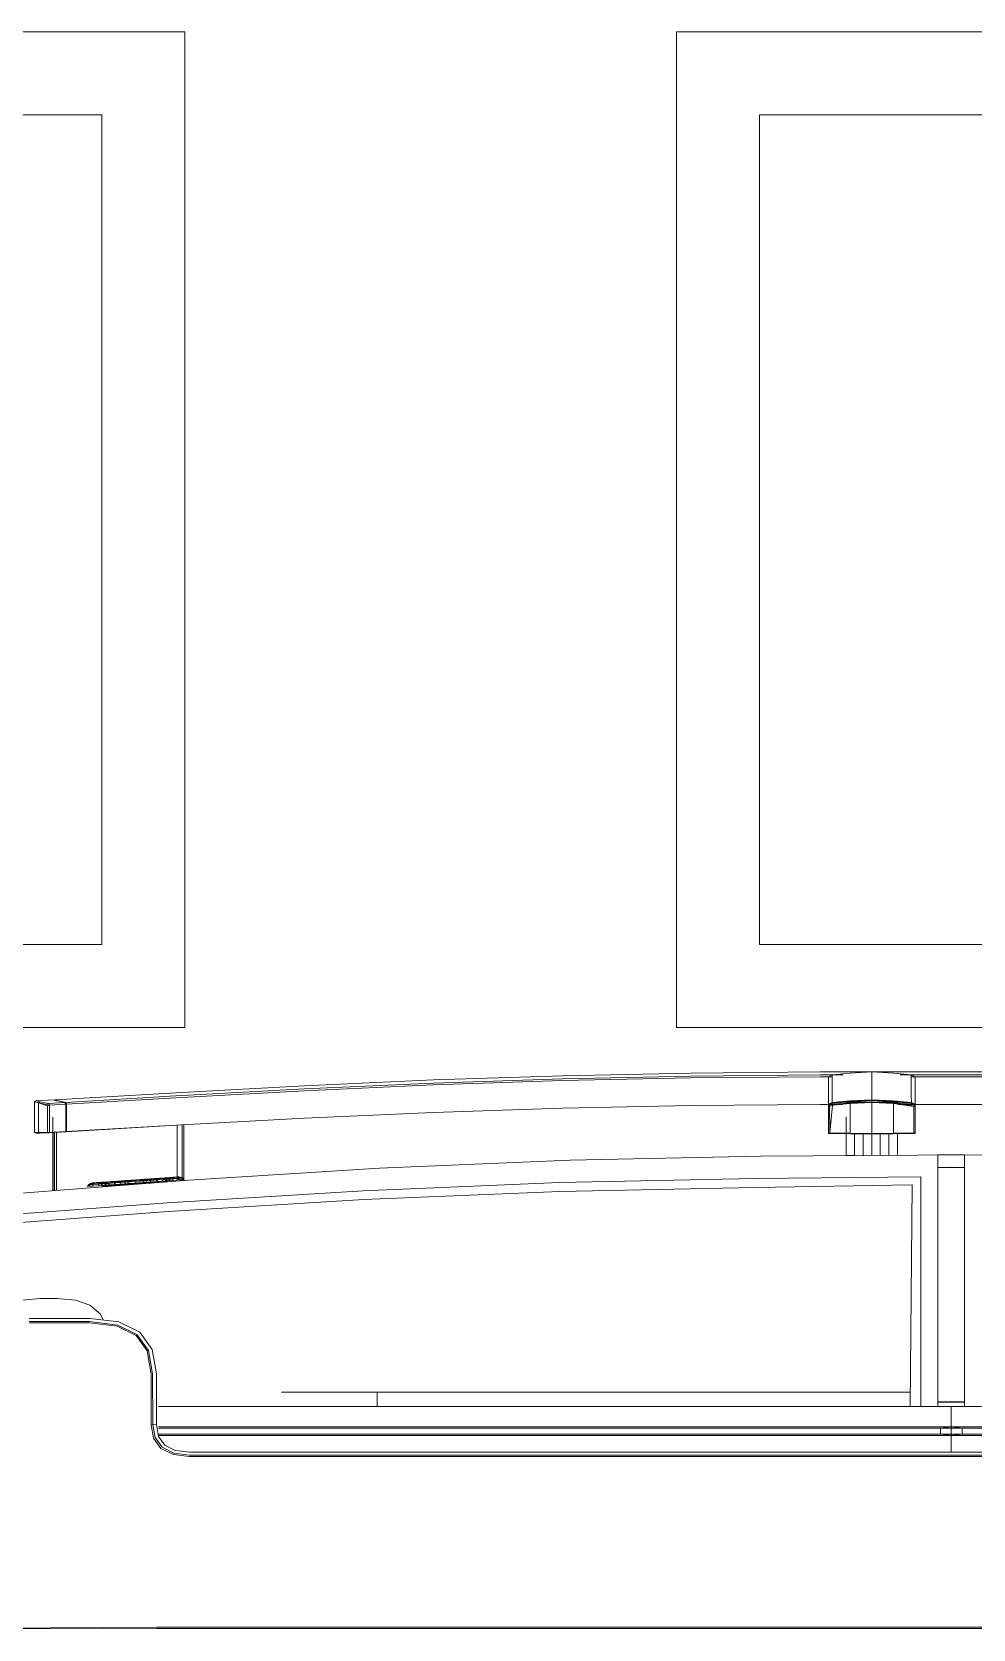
# Model space of a CAD drawing. Header units: inches. Extents: x 1 to 4284, y -575 to 745.
# Drawn here: x 1666.32 to 1683.35, y 493.68 to 522.56 of the extents above; entities that cross this region are included whole.
import ezdxf

# ---------------------------------------------------------------- set-up
doc = ezdxf.new("R2010")
doc.units = ezdxf.units.IN
doc.header["$MEASUREMENT"] = 0
for name, color, linetype, lineweight in [('A-ANNO-NOTE', 131, 'Continuous', 20), ('G-IMPT', 8, 'Continuous', 9), ('Q-SPCQ', 91, 'Continuous', 9)]:
    doc.layers.add(name, color=color, linetype=linetype, lineweight=lineweight)

# ---------------------------------------------------------------- blocks, each defined once
blk = doc.blocks.new('GE French Door Ref GFE28HSKSS - r0010391v-1_dwg-2532224-New Construction - Tel_Data_Elec Plan')
at = {"layer": 'G-IMPT'}
for p, q in [((32.272, -26.186), (3.509, -26.186)), ((3.509, -26.209), (32.272, -26.209)), ((32.272, -26.186), (35.695, -26.175)), ((32.272, -26.209), (35.682, -26.186)), ((4.104, -29.295), (31.677, -29.295)), ((4.106, -29.32), (31.675, -29.32)), ((4.111, -29.375), (31.67, -29.375)), ((17.89, -29.674), (17.89, -29.375)), ((17.89, -29.674), (17.89, -29.375)), ((31.67, -29.375), (31.933, -29.406)), ((31.675, -29.32), (31.954, -29.357)), ((31.677, -29.295), (31.965, -29.331)), ((31.933, -29.406), (32.121, -29.5)), ((31.954, -29.357), (32.165, -29.464)), ((32.189, -29.443), (31.965, -29.331)), ((32.325, -29.629), (32.189, -29.443)), ((3.539, -29.701), (17.693, -29.701)), ((3.544, -29.674), (17.89, -29.674)), ((17.89, -29.674), (17.693, -29.701)), ((17.693, -29.807), (17.693, -29.701)), ((17.891, -29.701), (17.709, -29.701)), ((17.89, -29.674), (17.891, -29.701)), ((17.89, -29.674), (17.891, -29.701)), ((17.89, -29.674), (32.232, -29.674)), ((17.89, -29.674), (18.088, -29.701)), ((17.891, -29.674), (17.891, -29.701)), ((17.891, -29.674), (17.891, -29.701)), ((17.891, -29.807), (17.891, -29.701)), ((17.891, -29.807), (17.891, -29.701)), ((17.891, -29.701), (18.088, -29.701)), ((18.088, -29.807), (18.088, -29.701)), ((18.088, -29.701), (32.232, -29.701)), ((32.121, -29.5), (32.234, -29.656)), ((32.165, -29.464), (32.294, -29.639)), ((32.234, -29.656), (32.272, -29.875)), ((32.294, -29.639), (32.338, -29.871)), ((32.325, -29.629), (32.367, -29.867)), ((17.89, -29.834), (3.516, -29.834)), ((17.693, -29.807), (3.521, -29.807)), ((17.89, -29.834), (17.693, -29.807)), ((17.891, -29.807), (17.709, -29.807)), ((17.89, -29.834), (17.891, -29.807)), ((17.89, -29.834), (17.891, -29.807)), ((17.89, -29.834), (18.088, -29.807)), ((17.89, -30.201), (17.89, -29.834)), ((17.89, -30.201), (17.89, -29.834)), ((17.89, -29.834), (32.232, -29.834)), ((17.891, -29.834), (17.891, -29.807)), ((17.891, -29.834), (17.891, -29.807)), ((17.891, -29.807), (18.088, -29.807)), ((18.088, -29.807), (32.232, -29.807)), ((32.272, -29.875), (32.367, -29.867)), ((32.272, -29.875), (32.272, -30.792)), ((32.338, -29.871), (32.341, -30.788)), ((32.367, -29.867), (32.368, -30.786)), ((17.342, -30.201), (17.65, -30.201)), ((17.65, -32.262), (17.65, -30.201)), ((17.65, -30.201), (17.89, -30.201)), ((17.89, -30.277), (17.65, -30.277)), ((17.89, -30.282), (17.65, -30.282)), ((17.89, -30.201), (18.131, -30.201)), ((17.89, -30.277), (18.131, -30.277)), ((17.89, -30.282), (18.131, -30.282)), ((18.131, -34.278), (18.131, -30.201)), ((18.439, -30.201), (18.131, -30.201)), ((18.511, -30.201), (18.439, -30.201)), ((18.439, -34.355), (18.439, -30.201)), ((18.632, -30.201), (18.511, -30.201)), ((18.596, -34.207), (18.632, -30.201)), ((18.596, -34.207), (18.632, -30.201)), ((18.597, -30.201), (18.632, -30.201)), ((18.632, -30.201), (28.276, -30.201)), ((18.632, -30.201), (18.632, -30.459)), ((30.009, -30.201), (28.276, -30.201)), ((28.276, -30.459), (28.276, -30.201)), ((29.995, -30.201), (32.071, -30.201)), ((32.071, -30.201), (32.232, -30.201)), ((28.276, -30.459), (18.632, -30.459)), ((30.009, -30.459), (28.276, -30.459)), ((32.347, -31.229), (32.272, -30.792)), ((32.414, -31.209), (32.341, -30.788)), ((32.368, -30.786), (32.438, -31.203)), ((32.347, -31.229), (32.572, -31.542)), ((32.624, -31.499), (32.414, -31.209)), ((32.641, -31.485), (32.438, -31.203)), ((32.572, -31.542), (32.949, -31.729)), ((32.972, -31.673), (32.624, -31.499)), ((32.981, -31.654), (32.641, -31.485)), ((33.475, -31.792), (32.949, -31.729)), ((33.48, -31.734), (32.972, -31.673)), ((33.482, -31.712), (32.981, -31.654)), ((33.288, -31.876), (33.23, -31.763)), ((34.572, -31.734), (33.48, -31.734)), ((34.571, -31.712), (33.482, -31.712)), ((33.474, -32.03), (33.288, -31.876)), ((33.733, -32.123), (33.474, -32.03)), ((34.577, -31.792), (33.475, -31.792)), ((17.65, -34.278), (17.65, -32.262)), ((34.067, -32.154), (33.733, -32.123)), ((34.067, -32.154), (34.375, -32.154)), ((34.375, -32.154), (34.708, -32.123)), ((32.061, -33.726), (35.169, -33.491)), ((35.169, -33.491), (32.061, -33.726)), ((32.061, -33.726), (28.516, -33.943)), ((32.061, -33.726), (28.516, -33.943)), ((35.186, -33.65), (32.077, -33.885)), ((28.516, -33.943), (24.971, -34.087)), ((28.516, -33.943), (24.971, -34.087)), ((32.077, -33.885), (28.528, -34.102)), ((35.106, -34.028), (31.686, -34.293)), ((17.65, -34.748), (17.65, -34.278)), ((18.131, -34.748), (18.131, -34.278)), ((21.439, -34.319), (18.439, -34.355)), ((21.436, -34.159), (18.596, -34.207)), ((21.436, -34.159), (18.596, -34.207)), ((24.971, -34.087), (21.436, -34.159)), ((21.436, -34.159), (24.971, -34.087)), ((24.978, -34.247), (21.439, -34.319)), ((28.528, -34.102), (24.978, -34.247)), ((31.686, -34.293), (28.234, -34.51)), ((31.793, -34.3), (31.771, -34.301)), ((31.771, -34.301), (31.793, -34.3)), ((31.771, -34.301), (31.791, -34.329)), ((31.776, -34.286), (31.777, -35.293)), ((31.813, -34.327), (31.791, -34.329)), ((31.791, -34.329), (31.813, -34.327)), ((31.817, -34.342), (31.791, -34.329)), ((31.857, -34.295), (31.793, -34.3)), ((31.793, -34.3), (31.857, -34.295)), ((31.793, -34.3), (31.813, -34.327)), ((31.793, -34.3), (31.813, -34.327)), ((31.807, -34.283), (31.807, -35.291)), ((31.876, -34.323), (31.813, -34.327)), ((31.813, -34.327), (31.876, -34.323)), ((31.838, -34.341), (31.813, -34.327)), ((31.838, -34.341), (31.813, -34.327)), ((31.838, -34.341), (31.817, -34.342)), ((31.817, -34.342), (31.838, -34.341)), ((31.863, -34.351), (31.817, -34.342)), ((31.899, -34.336), (31.838, -34.341)), ((31.838, -34.341), (31.899, -34.336)), ((31.857, -34.295), (31.961, -34.288)), ((31.857, -34.295), (31.876, -34.323)), ((31.857, -34.295), (31.876, -34.323)), ((31.863, -34.351), (31.966, -34.344)), ((31.949, -34.345), (31.863, -34.351)), ((31.882, -34.35), (31.863, -34.351)), ((31.863, -34.351), (31.882, -34.35)), ((31.978, -34.315), (31.876, -34.323)), ((31.876, -34.323), (31.978, -34.315)), ((31.899, -34.336), (31.876, -34.323)), ((31.899, -34.336), (31.876, -34.323)), ((31.882, -34.35), (32.018, -34.34)), ((31.966, -34.344), (31.882, -34.35)), ((31.966, -34.344), (31.882, -34.35)), ((31.94, -34.345), (31.882, -34.35)), ((31.882, -34.35), (31.949, -34.345)), ((31.882, -34.35), (31.94, -34.345)), ((31.899, -34.292), (31.899, -35.291)), ((31.998, -34.33), (31.899, -34.336)), ((31.899, -34.336), (31.998, -34.33)), ((31.94, -34.345), (32.101, -34.334)), ((31.94, -34.345), (32.034, -34.339)), ((32.034, -34.339), (31.94, -34.345)), ((32.018, -34.34), (31.94, -34.345)), ((32.018, -34.34), (31.94, -34.345)), ((31.949, -34.345), (31.993, -34.33)), ((31.966, -34.344), (31.949, -34.345)), ((31.949, -34.345), (31.966, -34.344)), ((31.961, -34.288), (32.099, -34.278)), ((31.961, -34.288), (31.978, -34.315)), ((31.961, -34.288), (31.978, -34.315)), ((32.018, -34.34), (31.966, -34.344)), ((31.966, -34.344), (32.018, -34.34)), ((32.113, -34.306), (31.978, -34.315)), ((31.978, -34.315), (32.113, -34.306)), ((31.998, -34.33), (31.978, -34.315)), ((31.998, -34.33), (31.978, -34.315)), ((32.016, -34.313), (31.993, -34.33)), ((32.009, -34.329), (31.993, -34.33)), ((31.993, -34.33), (32.009, -34.329)), ((32.129, -34.32), (31.998, -34.33)), ((31.998, -34.33), (32.129, -34.32)), ((32.032, -34.312), (32.009, -34.329)), ((32.032, -34.312), (32.009, -34.329)), ((32.058, -34.325), (32.009, -34.329)), ((32.009, -34.329), (32.058, -34.325)), ((32.033, -34.283), (32.016, -34.313)), ((32.032, -34.312), (32.016, -34.313)), ((32.016, -34.313), (32.032, -34.312)), ((32.101, -34.334), (32.018, -34.34)), ((32.018, -34.34), (32.101, -34.334)), ((32.123, -34.263), (32.024, -34.269)), ((32.123, -34.263), (32.03, -34.269)), ((32.123, -34.263), (32.03, -34.269)), ((32.048, -34.282), (32.032, -34.312)), ((32.048, -34.282), (32.032, -34.312)), ((32.078, -34.308), (32.032, -34.312)), ((32.032, -34.312), (32.078, -34.308)), ((32.034, -34.339), (32.212, -34.327)), ((32.158, -34.33), (32.034, -34.339)), ((32.034, -34.339), (32.158, -34.33)), ((32.101, -34.334), (32.034, -34.339)), ((32.05, -34.268), (32.123, -34.263)), ((32.123, -34.263), (32.05, -34.268)), ((32.078, -34.308), (32.058, -34.325)), ((32.078, -34.308), (32.058, -34.325)), ((32.135, -34.32), (32.058, -34.325)), ((32.058, -34.325), (32.135, -34.32)), ((32.08, -34.277), (32.078, -34.254)), ((32.093, -34.279), (32.078, -34.308)), ((32.093, -34.279), (32.078, -34.308)), ((32.153, -34.303), (32.078, -34.308)), ((32.078, -34.308), (32.153, -34.303)), ((32.08, -34.277), (32.114, -34.274)), ((32.123, -34.263), (32.081, -34.265)), ((32.099, -34.278), (32.265, -34.267)), ((32.099, -34.278), (32.113, -34.306)), ((32.099, -34.278), (32.113, -34.306)), ((32.212, -34.327), (32.101, -34.334)), ((32.101, -34.334), (32.212, -34.327)), ((32.158, -34.33), (32.101, -34.334)), ((32.104, -34.275), (32.148, -34.272)), ((32.104, -34.275), (32.138, -34.273)), ((32.104, -34.275), (32.132, -34.273)), ((32.275, -34.295), (32.113, -34.306)), ((32.113, -34.306), (32.275, -34.295)), ((32.129, -34.32), (32.113, -34.306)), ((32.129, -34.32), (32.113, -34.306)), ((32.114, -34.274), (32.121, -34.274)), ((32.121, -34.274), (32.138, -34.273)), ((32.13, -34.273), (32.129, -34.251)), ((32.287, -34.309), (32.129, -34.32)), ((32.129, -34.32), (32.287, -34.309)), ((32.13, -34.273), (32.19, -34.269)), ((32.132, -34.273), (32.13, -34.273)), ((32.13, -34.273), (32.138, -34.273)), ((32.132, -34.273), (32.207, -34.268)), ((32.132, -34.273), (32.19, -34.269)), ((32.132, -34.273), (32.171, -34.27)), ((32.132, -34.273), (32.178, -34.27)), ((32.132, -34.273), (32.138, -34.273)), ((32.153, -34.303), (32.135, -34.32)), ((32.153, -34.303), (32.135, -34.32)), ((32.239, -34.313), (32.135, -34.32)), ((32.135, -34.32), (32.239, -34.313)), ((32.138, -34.273), (32.224, -34.267)), ((32.138, -34.273), (32.184, -34.27)), ((32.149, -34.272), (32.178, -34.27)), ((32.149, -34.272), (32.184, -34.27)), ((32.152, -34.272), (32.224, -34.267)), ((32.152, -34.272), (32.178, -34.27)), ((32.166, -34.274), (32.153, -34.303)), ((32.166, -34.274), (32.153, -34.303)), ((32.253, -34.296), (32.153, -34.303)), ((32.153, -34.303), (32.253, -34.296)), ((32.158, -34.33), (32.344, -34.317)), ((32.158, -34.33), (32.307, -34.32)), ((32.307, -34.32), (32.158, -34.33)), ((32.171, -34.27), (32.218, -34.267)), ((32.176, -34.259), (33.255, -34.183)), ((32.176, -34.259), (33.262, -34.183)), ((32.176, -34.259), (33.255, -34.183)), ((32.176, -34.259), (33.235, -34.185)), ((32.176, -34.259), (33.235, -34.185)), ((32.176, -34.259), (33.11, -34.194)), ((32.176, -34.259), (33.11, -34.194)), ((32.176, -34.259), (33.049, -34.198)), ((32.176, -34.259), (33.049, -34.198)), ((32.176, -34.259), (32.904, -34.208)), ((32.176, -34.259), (32.821, -34.214)), ((32.176, -34.259), (32.734, -34.22)), ((32.176, -34.259), (32.464, -34.239)), ((32.176, -34.259), (32.382, -34.244)), ((32.178, -34.27), (32.224, -34.267)), ((32.178, -34.27), (32.184, -34.27)), ((32.184, -34.27), (32.207, -34.268)), ((32.344, -34.317), (32.212, -34.327)), ((32.212, -34.327), (32.344, -34.317)), ((32.307, -34.32), (32.212, -34.327)), ((32.218, -34.267), (32.274, -34.263)), ((33.049, -34.198), (32.237, -34.255)), ((32.253, -34.296), (32.239, -34.313)), ((32.253, -34.296), (32.239, -34.313)), ((32.363, -34.304), (32.239, -34.313)), ((32.239, -34.313), (32.363, -34.304)), ((32.251, -34.265), (32.305, -34.261)), ((32.274, -34.263), (32.251, -34.265)), ((32.263, -34.267), (32.253, -34.296)), ((32.263, -34.267), (32.253, -34.296)), ((32.372, -34.288), (32.253, -34.296)), ((32.253, -34.296), (32.372, -34.288)), ((32.265, -34.267), (32.449, -34.254)), ((32.265, -34.267), (32.275, -34.295)), ((32.265, -34.267), (32.275, -34.295)), ((32.274, -34.263), (32.362, -34.257)), ((32.274, -34.263), (32.337, -34.259)), ((32.274, -34.263), (32.305, -34.261)), ((32.456, -34.282), (32.275, -34.295)), ((32.275, -34.295), (32.456, -34.282)), ((32.287, -34.309), (32.275, -34.295)), ((32.287, -34.309), (32.275, -34.295)), ((32.462, -34.297), (32.287, -34.309)), ((32.287, -34.309), (32.462, -34.297)), ((33.049, -34.198), (32.306, -34.25)), ((32.306, -34.25), (32.904, -34.208)), ((32.473, -34.308), (32.307, -34.32)), ((32.307, -34.32), (32.473, -34.308)), ((32.344, -34.317), (32.307, -34.32)), ((32.344, -34.317), (32.307, -34.32)), ((32.318, -34.26), (32.369, -34.257)), ((32.318, -34.26), (32.37, -34.257)), ((32.318, -34.26), (32.326, -34.26)), ((32.326, -34.26), (32.354, -34.258)), ((32.337, -34.259), (32.406, -34.254)), ((32.338, -34.259), (32.376, -34.256)), ((32.342, -34.258), (32.376, -34.256)), ((32.343, -34.258), (32.379, -34.256)), ((32.343, -34.258), (32.358, -34.257)), ((32.492, -34.307), (32.344, -34.317)), ((32.344, -34.317), (32.492, -34.307)), ((32.349, -34.258), (32.419, -34.253)), ((32.354, -34.258), (32.398, -34.255)), ((32.354, -34.258), (32.376, -34.256)), ((32.358, -34.257), (32.463, -34.25)), ((32.358, -34.257), (32.416, -34.253)), ((32.358, -34.257), (32.388, -34.255)), ((32.372, -34.288), (32.363, -34.304)), ((32.372, -34.288), (32.363, -34.304)), ((32.501, -34.294), (32.363, -34.304)), ((32.363, -34.304), (32.501, -34.294)), ((32.37, -34.257), (32.387, -34.255)), ((32.379, -34.259), (32.372, -34.288)), ((32.379, -34.259), (32.372, -34.288)), ((32.506, -34.279), (32.372, -34.288)), ((32.372, -34.288), (32.506, -34.279)), ((32.376, -34.256), (32.374, -34.234)), ((32.379, -34.256), (32.376, -34.256)), ((32.376, -34.256), (32.383, -34.256)), ((32.382, -34.244), (32.821, -34.214)), ((32.387, -34.255), (32.419, -34.253)), ((32.388, -34.255), (32.463, -34.25)), ((32.391, -34.255), (32.419, -34.253)), ((32.398, -34.255), (32.446, -34.251)), ((32.406, -34.254), (32.476, -34.249)), ((32.406, -34.254), (32.479, -34.249)), ((32.406, -34.254), (32.439, -34.252)), ((32.416, -34.253), (32.463, -34.25)), ((32.418, -34.253), (32.463, -34.25)), ((32.418, -34.253), (32.421, -34.253)), ((32.419, -34.253), (32.468, -34.25)), ((32.42, -34.253), (32.467, -34.25)), ((32.421, -34.253), (32.463, -34.25)), ((32.435, -34.252), (32.493, -34.248)), ((32.435, -34.252), (32.477, -34.249)), ((32.446, -34.251), (32.491, -34.248)), ((32.644, -34.24), (32.449, -34.254)), ((32.449, -34.254), (32.456, -34.282)), ((32.449, -34.254), (32.456, -34.282)), ((32.453, -34.251), (32.472, -34.249)), ((32.453, -34.251), (32.464, -34.25)), ((32.456, -34.251), (32.513, -34.246)), ((32.456, -34.251), (32.493, -34.248)), ((32.646, -34.269), (32.456, -34.282)), ((32.646, -34.269), (32.456, -34.282)), ((32.462, -34.297), (32.456, -34.282)), ((32.462, -34.297), (32.456, -34.282)), ((32.525, -34.246), (32.457, -34.25)), ((32.647, -34.284), (32.462, -34.297)), ((32.647, -34.284), (32.462, -34.297)), ((32.467, -34.25), (32.463, -34.25)), ((32.734, -34.22), (32.464, -34.239)), ((32.537, -34.245), (32.468, -34.25)), ((32.648, -34.296), (32.473, -34.308)), ((32.648, -34.296), (32.473, -34.308)), ((32.648, -34.296), (32.473, -34.308)), ((32.476, -34.249), (32.479, -34.249)), ((32.477, -34.249), (32.493, -34.248)), ((32.511, -34.247), (32.478, -34.249)), ((32.481, -34.249), (32.559, -34.243)), ((32.488, -34.248), (32.533, -34.245)), ((32.489, -34.248), (32.528, -34.246)), ((32.489, -34.248), (32.495, -34.248)), ((32.491, -34.248), (32.525, -34.246)), ((32.55, -34.244), (32.492, -34.248)), ((32.648, -34.296), (32.492, -34.307)), ((32.648, -34.296), (32.492, -34.307)), ((32.648, -34.296), (32.492, -34.307)), ((32.493, -34.248), (32.513, -34.246)), ((32.528, -34.246), (32.495, -34.248)), ((32.506, -34.279), (32.501, -34.294)), ((32.506, -34.279), (32.501, -34.294)), ((32.647, -34.284), (32.501, -34.294)), ((32.647, -34.284), (32.501, -34.294)), ((32.511, -34.247), (32.502, -34.247)), ((32.508, -34.25), (32.506, -34.279)), ((32.508, -34.25), (32.506, -34.279)), ((32.646, -34.269), (32.506, -34.279)), ((32.646, -34.269), (32.506, -34.279)), ((32.55, -34.244), (32.512, -34.247)), ((32.556, -34.243), (32.516, -34.246)), ((32.551, -34.244), (32.521, -34.246)), ((32.58, -34.242), (32.532, -34.245)), ((32.549, -34.244), (32.533, -34.245)), ((32.585, -34.241), (32.537, -34.245)), ((32.59, -34.241), (32.537, -34.245)), ((32.551, -34.244), (32.549, -34.221)), ((32.593, -34.241), (32.549, -34.244)), ((32.549, -34.244), (32.557, -34.243)), ((32.55, -34.244), (32.59, -34.241)), ((32.551, -34.244), (32.55, -34.244)), ((32.551, -34.233), (32.734, -34.22)), ((32.551, -34.244), (32.596, -34.241)), ((32.556, -34.243), (32.612, -34.24)), ((32.559, -34.243), (32.643, -34.237)), ((32.56, -34.243), (32.643, -34.237)), ((32.6, -34.24), (32.56, -34.243)), ((32.614, -34.239), (32.569, -34.243)), ((32.612, -34.24), (32.572, -34.242)), ((32.577, -34.242), (32.619, -34.239)), ((32.58, -34.242), (32.585, -34.241)), ((32.627, -34.239), (32.583, -34.242)), ((32.59, -34.241), (32.772, -34.228)), ((32.59, -34.241), (32.725, -34.232)), ((32.59, -34.241), (32.646, -34.237)), ((32.59, -34.241), (32.621, -34.239)), ((32.593, -34.241), (32.602, -34.24)), ((32.637, -34.238), (32.594, -34.241)), ((32.627, -34.239), (32.594, -34.241)), ((32.596, -34.241), (32.599, -34.24)), ((32.596, -34.241), (32.596, -34.241)), ((32.599, -34.24), (32.614, -34.239)), ((32.602, -34.24), (32.601, -34.218)), ((32.605, -34.24), (32.652, -34.237)), ((32.644, -34.237), (32.611, -34.24)), ((32.612, -34.24), (32.657, -34.236)), ((32.612, -34.24), (32.627, -34.239)), ((32.619, -34.239), (32.652, -34.237)), ((32.727, -34.232), (32.621, -34.239)), ((32.644, -34.237), (32.624, -34.239)), ((32.697, -34.234), (32.627, -34.239)), ((32.637, -34.238), (32.644, -34.237)), ((32.643, -34.237), (32.742, -34.23)), ((32.727, -34.232), (32.643, -34.237)), ((32.644, -34.24), (32.838, -34.227)), ((32.644, -34.24), (32.646, -34.269)), ((32.644, -34.24), (32.646, -34.269)), ((32.644, -34.24), (32.646, -34.269)), ((32.644, -34.24), (32.646, -34.269)), ((32.645, -34.237), (32.646, -34.237)), ((32.646, -34.237), (32.772, -34.228)), ((32.646, -34.237), (32.662, -34.236)), ((32.646, -34.269), (32.836, -34.255)), ((32.836, -34.255), (32.646, -34.269)), ((32.646, -34.269), (32.786, -34.259)), ((32.786, -34.259), (32.646, -34.269)), ((32.646, -34.269), (32.647, -34.284)), ((32.647, -34.284), (32.646, -34.269)), ((32.647, -34.284), (32.646, -34.269)), ((32.646, -34.269), (32.647, -34.284)), ((32.647, -34.284), (32.831, -34.271)), ((32.831, -34.271), (32.647, -34.284)), ((32.647, -34.284), (32.792, -34.274)), ((32.792, -34.274), (32.647, -34.284)), ((32.648, -34.296), (32.822, -34.284)), ((32.822, -34.284), (32.648, -34.296)), ((32.822, -34.284), (32.648, -34.296)), ((32.648, -34.296), (32.803, -34.285)), ((32.648, -34.296), (32.803, -34.285)), ((32.803, -34.285), (32.648, -34.296)), ((32.653, -34.237), (32.701, -34.233)), ((32.653, -34.237), (32.707, -34.233)), ((32.654, -34.237), (32.709, -34.233)), ((32.657, -34.236), (32.697, -34.234)), ((32.662, -34.236), (32.681, -34.235)), ((32.716, -34.232), (32.67, -34.236)), ((32.715, -34.232), (32.67, -34.236)), ((32.673, -34.235), (32.707, -34.233)), ((32.681, -34.235), (32.747, -34.23)), ((32.693, -34.234), (32.74, -34.231)), ((32.693, -34.234), (32.718, -34.232)), ((32.698, -34.234), (32.772, -34.228)), ((32.698, -34.234), (32.743, -34.23)), ((32.709, -34.233), (32.773, -34.228)), ((32.712, -34.233), (32.747, -34.23)), ((32.716, -34.232), (32.714, -34.21)), ((32.718, -34.232), (32.74, -34.231)), ((32.726, -34.232), (32.725, -34.232)), ((32.726, -34.232), (32.774, -34.228)), ((32.727, -34.232), (32.806, -34.226)), ((32.742, -34.23), (32.806, -34.226)), ((32.743, -34.23), (32.761, -34.229)), ((32.749, -34.23), (32.747, -34.23)), ((32.749, -34.23), (32.782, -34.228)), ((32.759, -34.229), (32.802, -34.226)), ((32.761, -34.229), (32.788, -34.227)), ((32.765, -34.229), (32.818, -34.225)), ((32.765, -34.229), (32.818, -34.225)), ((32.767, -34.229), (32.799, -34.227)), ((32.767, -34.229), (32.791, -34.227)), ((32.77, -34.229), (32.818, -34.225)), ((32.77, -34.229), (32.785, -34.227)), ((32.771, -34.228), (32.818, -34.225)), ((32.773, -34.228), (32.851, -34.223)), ((32.774, -34.228), (32.784, -34.228)), ((32.78, -34.231), (32.786, -34.259)), ((32.78, -34.231), (32.786, -34.259)), ((32.784, -34.228), (32.802, -34.226)), ((32.785, -34.227), (32.807, -34.226)), ((32.786, -34.227), (32.836, -34.224)), ((32.786, -34.227), (32.802, -34.226)), ((32.786, -34.259), (32.919, -34.25)), ((32.919, -34.25), (32.786, -34.259)), ((32.786, -34.259), (32.792, -34.274)), ((32.786, -34.259), (32.792, -34.274)), ((32.792, -34.274), (32.93, -34.264)), ((32.93, -34.264), (32.792, -34.274)), ((32.794, -34.227), (32.836, -34.224)), ((32.794, -34.227), (32.824, -34.225)), ((32.799, -34.227), (32.871, -34.221)), ((32.799, -34.227), (32.822, -34.225)), ((32.799, -34.227), (32.808, -34.226)), ((32.802, -34.226), (32.822, -34.225)), ((32.856, -34.223), (32.803, -34.226)), ((32.988, -34.272), (32.803, -34.285)), ((32.951, -34.275), (32.803, -34.285)), ((32.803, -34.285), (32.951, -34.275)), ((32.806, -34.226), (32.851, -34.223)), ((32.806, -34.226), (32.834, -34.224)), ((32.806, -34.226), (32.809, -34.226)), ((32.806, -34.226), (32.809, -34.226)), ((32.807, -34.226), (32.84, -34.224)), ((32.809, -34.226), (32.851, -34.223)), ((32.82, -34.225), (32.849, -34.223)), ((32.871, -34.221), (32.822, -34.225)), ((32.822, -34.225), (32.836, -34.224)), ((32.822, -34.284), (32.988, -34.272)), ((32.988, -34.272), (32.822, -34.284)), ((32.88, -34.221), (32.824, -34.225)), ((32.882, -34.221), (32.826, -34.225)), ((32.856, -34.223), (32.826, -34.225)), ((32.831, -34.271), (32.836, -34.255)), ((32.831, -34.271), (32.836, -34.255)), ((32.831, -34.271), (33.007, -34.259)), ((33.007, -34.259), (32.831, -34.271)), ((32.95, -34.216), (32.834, -34.224)), ((32.836, -34.224), (32.88, -34.221)), ((32.838, -34.227), (32.836, -34.255)), ((32.838, -34.227), (32.836, -34.255)), ((32.836, -34.255), (33.016, -34.243)), ((33.016, -34.243), (32.836, -34.255)), ((32.838, -34.227), (33.022, -34.214)), ((32.84, -34.224), (32.839, -34.201)), ((32.84, -34.224), (32.84, -34.224)), ((32.882, -34.221), (32.844, -34.223)), ((32.882, -34.221), (32.847, -34.223)), ((32.876, -34.221), (32.849, -34.223)), ((32.851, -34.223), (32.931, -34.217)), ((32.881, -34.221), (32.851, -34.223)), ((32.895, -34.22), (32.852, -34.223)), ((32.916, -34.218), (32.874, -34.221)), ((32.874, -34.221), (32.898, -34.22)), ((32.882, -34.221), (32.874, -34.221)), ((32.882, -34.221), (32.895, -34.22)), ((32.888, -34.22), (32.898, -34.22)), ((32.888, -34.22), (32.892, -34.22)), ((32.895, -34.22), (32.892, -34.22)), ((32.895, -34.22), (32.893, -34.197)), ((32.948, -34.216), (32.895, -34.22)), ((32.945, -34.216), (32.898, -34.22)), ((32.909, -34.222), (32.919, -34.25)), ((32.909, -34.222), (32.919, -34.25)), ((32.969, -34.215), (32.911, -34.219)), ((32.96, -34.215), (32.911, -34.219)), ((32.916, -34.218), (32.914, -34.196)), ((32.965, -34.215), (32.914, -34.218)), ((32.948, -34.216), (32.914, -34.218)), ((32.969, -34.215), (32.916, -34.218)), ((32.919, -34.25), (33.038, -34.241)), ((33.038, -34.241), (32.919, -34.25)), ((32.919, -34.25), (32.93, -34.264)), ((32.919, -34.25), (32.93, -34.264)), ((32.93, -34.264), (33.054, -34.256)), ((33.054, -34.256), (32.93, -34.264)), ((33.013, -34.212), (32.931, -34.217)), ((33.013, -34.212), (32.94, -34.217)), ((32.95, -34.216), (32.94, -34.217)), ((33.137, -34.262), (32.951, -34.275)), ((32.951, -34.275), (33.083, -34.266)), ((33.083, -34.266), (32.951, -34.275)), ((32.951, -34.275), (32.988, -34.272)), ((32.951, -34.275), (32.988, -34.272)), ((32.965, -34.215), (32.969, -34.215)), ((32.988, -34.272), (33.137, -34.262)), ((33.137, -34.262), (32.988, -34.272)), ((32.988, -34.272), (33.083, -34.266)), ((33.007, -34.259), (33.016, -34.243)), ((33.007, -34.259), (33.016, -34.243)), ((33.007, -34.259), (33.164, -34.248)), ((33.164, -34.248), (33.007, -34.259)), ((33.069, -34.208), (33.012, -34.212)), ((33.012, -34.212), (33.068, -34.208)), ((33.013, -34.212), (33.069, -34.208)), ((33.069, -34.208), (33.015, -34.211)), ((33.022, -34.214), (33.016, -34.243)), ((33.022, -34.214), (33.016, -34.243)), ((33.016, -34.243), (33.178, -34.232)), ((33.178, -34.232), (33.016, -34.243)), ((33.022, -34.214), (33.188, -34.202)), ((33.025, -34.214), (33.038, -34.241)), ((33.025, -34.214), (33.038, -34.241)), ((33.038, -34.241), (33.138, -34.234)), ((33.138, -34.234), (33.038, -34.241)), ((33.038, -34.241), (33.054, -34.256)), ((33.038, -34.241), (33.054, -34.256)), ((33.054, -34.256), (33.158, -34.248)), ((33.158, -34.248), (33.054, -34.256)), ((33.137, -34.203), (33.059, -34.208)), ((33.111, -34.205), (33.059, -34.208)), ((33.083, -34.207), (33.059, -34.208)), ((33.068, -34.208), (33.127, -34.204)), ((33.153, -34.202), (33.071, -34.208)), ((33.137, -34.203), (33.071, -34.208)), ((33.071, -34.208), (33.09, -34.206)), ((33.155, -34.202), (33.072, -34.207)), ((33.116, -34.204), (33.072, -34.207)), ((33.083, -34.266), (33.194, -34.258)), ((33.194, -34.258), (33.083, -34.266)), ((33.16, -34.201), (33.09, -34.206)), ((33.097, -34.206), (33.14, -34.203)), ((33.16, -34.201), (33.107, -34.205)), ((33.107, -34.205), (33.112, -34.205)), ((33.112, -34.205), (33.14, -34.203)), ((33.116, -34.204), (33.155, -34.202)), ((33.121, -34.207), (33.138, -34.234)), ((33.121, -34.207), (33.138, -34.234)), ((33.183, -34.2), (33.127, -34.204)), ((33.137, -34.262), (33.261, -34.253)), ((33.261, -34.253), (33.137, -34.262)), ((33.138, -34.234), (33.213, -34.229)), ((33.213, -34.229), (33.138, -34.234)), ((33.138, -34.234), (33.158, -34.248)), ((33.138, -34.234), (33.158, -34.248)), ((33.154, -34.202), (33.14, -34.203)), ((33.183, -34.2), (33.149, -34.202)), ((33.16, -34.201), (33.154, -34.202)), ((33.158, -34.248), (33.236, -34.243)), ((33.236, -34.243), (33.158, -34.248)), ((33.201, -34.198), (33.16, -34.201)), ((33.183, -34.2), (33.16, -34.201)), ((33.164, -34.248), (33.178, -34.232)), ((33.164, -34.248), (33.178, -34.232)), ((33.164, -34.248), (33.296, -34.239)), ((33.296, -34.239), (33.164, -34.248)), ((33.173, -34.2), (33.171, -34.178)), ((33.207, -34.198), (33.172, -34.2)), ((33.173, -34.2), (33.172, -34.2)), ((33.188, -34.202), (33.178, -34.232)), ((33.188, -34.202), (33.178, -34.232)), ((33.178, -34.232), (33.313, -34.222)), ((33.313, -34.222), (33.178, -34.232)), ((33.183, -34.2), (33.201, -34.198)), ((33.188, -34.202), (33.326, -34.192)), ((33.194, -34.202), (33.213, -34.229)), ((33.194, -34.202), (33.213, -34.229)), ((33.194, -34.258), (33.277, -34.252)), ((33.277, -34.252), (33.194, -34.258)), ((33.201, -34.198), (33.207, -34.198)), ((33.207, -34.198), (33.201, -34.198)), ((33.207, -34.198), (33.206, -34.176)), ((33.213, -34.229), (33.26, -34.226)), ((33.26, -34.226), (33.213, -34.229)), ((33.213, -34.229), (33.236, -34.243)), ((33.213, -34.229), (33.236, -34.243)), ((33.236, -34.243), (33.284, -34.24)), ((33.284, -34.24), (33.236, -34.243)), ((33.239, -34.199), (33.26, -34.226)), ((33.239, -34.199), (33.26, -34.226)), ((33.255, -34.197), (33.275, -34.225)), ((33.26, -34.226), (33.275, -34.225)), ((33.275, -34.225), (33.26, -34.226)), ((33.26, -34.226), (33.284, -34.24)), ((33.26, -34.226), (33.284, -34.24)), ((33.261, -34.253), (33.355, -34.247)), ((33.355, -34.247), (33.261, -34.253)), ((33.275, -34.225), (33.301, -34.238)), ((33.413, -34.242), (33.277, -34.252)), ((33.277, -34.252), (33.355, -34.247)), ((33.277, -34.252), (33.329, -34.248)), ((33.329, -34.248), (33.277, -34.252)), ((33.284, -34.24), (33.301, -34.238)), ((33.301, -34.238), (33.284, -34.24)), ((33.296, -34.239), (33.313, -34.222)), ((33.296, -34.239), (33.313, -34.222)), ((33.296, -34.239), (33.395, -34.232)), ((33.395, -34.232), (33.296, -34.239)), ((33.346, -34.247), (33.301, -34.238)), ((33.326, -34.192), (33.313, -34.222)), ((33.326, -34.192), (33.313, -34.222)), ((33.313, -34.222), (33.415, -34.215)), ((33.415, -34.215), (33.313, -34.222)), ((33.326, -34.192), (33.43, -34.185)), ((33.433, -34.241), (33.329, -34.248)), ((33.355, -34.247), (33.329, -34.248)), ((33.329, -34.248), (33.346, -34.247)), ((33.346, -34.247), (33.329, -34.248)), ((33.346, -34.247), (33.433, -34.241)), ((33.413, -34.242), (33.346, -34.247)), ((33.355, -34.247), (33.413, -34.242)), ((33.413, -34.242), (33.355, -34.247)), ((33.395, -34.232), (33.415, -34.215)), ((33.395, -34.232), (33.415, -34.215)), ((33.395, -34.232), (33.456, -34.228)), ((33.456, -34.228), (33.395, -34.232)), ((33.413, -34.242), (33.433, -34.241)), ((33.433, -34.241), (33.413, -34.242)), ((33.43, -34.185), (33.415, -34.215)), ((33.43, -34.185), (33.415, -34.215)), ((33.415, -34.215), (33.479, -34.211)), ((33.479, -34.211), (33.415, -34.215)), ((33.43, -34.185), (33.495, -34.181)), ((33.495, -34.181), (33.43, -34.185)), ((33.433, -34.241), (33.477, -34.226)), ((33.456, -34.228), (33.479, -34.211)), ((33.456, -34.228), (33.479, -34.211)), ((33.456, -34.228), (33.477, -34.226)), ((33.477, -34.226), (33.456, -34.228)), ((33.477, -34.226), (33.5, -34.209)), ((33.495, -34.181), (33.479, -34.211)), ((33.495, -34.181), (33.479, -34.211)), ((33.479, -34.211), (33.5, -34.209)), ((33.5, -34.209), (33.479, -34.211)), ((33.495, -34.181), (33.517, -34.179)), ((33.517, -34.179), (33.495, -34.181)), ((33.517, -34.179), (33.5, -34.209)), ((34.078, -34.107), (34.078, -35.157)), ((34.115, -34.104), (34.115, -35.154)), ((34.138, -34.103), (34.138, -35.153)), ((34.145, -34.102), (34.145, -35.43)), ((17.89, -34.519), (17.65, -34.518)), ((17.89, -34.524), (17.65, -34.523)), ((17.89, -34.519), (18.131, -34.518)), ((17.89, -34.524), (18.131, -34.523)), ((28.234, -34.51), (24.783, -34.654)), ((17.281, -34.746), (17.65, -34.748)), ((17.89, -34.75), (17.65, -34.748)), ((17.89, -34.75), (18.131, -34.748)), ((18.5, -34.746), (18.131, -34.748)), ((21.342, -34.726), (18.5, -34.746)), ((18.865, -34.743), (18.866, -35.142)), ((19.02, -34.742), (19.02, -35.14)), ((19.174, -34.741), (19.175, -35.139)), ((19.329, -34.74), (19.329, -35.138)), ((19.484, -34.739), (19.484, -35.139)), ((19.793, -34.738), (19.638, -34.738)), ((19.638, -34.738), (19.638, -35.14)), ((19.793, -34.738), (19.793, -35.142)), ((19.793, -34.738), (19.793, -35.438)), ((21.342, -34.726), (24.783, -34.654)), ((18.546, -35.135), (18.938, -35.127)), ((18.546, -35.135), (18.866, -35.129)), ((18.546, -35.135), (18.546, -35.152)), ((18.546, -35.135), (18.546, -35.633)), ((18.546, -35.135), (18.568, -35.148)), ((18.546, -35.167), (18.546, -35.212)), ((18.938, -35.141), (18.568, -35.148)), ((18.568, -35.623), (18.568, -35.148)), ((19.329, -35.125), (18.938, -35.127)), ((18.938, -35.127), (18.938, -35.141)), ((19.329, -35.138), (18.938, -35.141)), ((18.938, -35.141), (18.938, -35.676)), ((19.329, -35.125), (19.721, -35.127)), ((19.329, -35.125), (19.329, -35.138)), ((19.329, -35.138), (19.329, -35.695)), ((19.329, -35.138), (19.721, -35.141)), ((19.721, -35.127), (20.112, -35.135)), ((19.721, -35.127), (19.721, -35.141)), ((19.721, -35.676), (19.721, -35.141)), ((19.721, -35.141), (20.09, -35.148)), ((19.793, -35.129), (20.112, -35.135)), ((20.039, -35.648), (20.09, -35.148)), ((20.09, -35.148), (20.112, -35.135)), ((20.09, -35.148), (20.091, -35.623)), ((20.112, -35.633), (20.112, -35.135)), ((20.112, -35.152), (20.112, -35.135)), ((20.112, -35.212), (20.112, -35.167)), ((31.922, -35.285), (34.109, -35.159)), ((31.922, -35.285), (34.046, -35.161)), ((31.922, -35.285), (34.046, -35.161)), ((31.922, -35.285), (34.046, -35.161)), ((31.922, -35.285), (34.046, -35.161)), ((33.898, -35.167), (31.922, -35.285)), ((33.898, -35.167), (31.922, -35.285)), ((31.922, -35.285), (33.898, -35.167)), ((33.898, -35.167), (34.046, -35.161)), ((33.898, -35.167), (34.046, -35.161)), ((33.898, -35.665), (33.898, -35.167)), ((33.898, -35.167), (33.914, -35.173)), ((34.205, -35.149), (33.91, -35.167)), ((33.91, -35.167), (34.205, -35.149)), ((33.91, -35.167), (33.91, -35.664)), ((34.046, -35.161), (34.109, -35.159)), ((34.109, -35.159), (34.046, -35.161)), ((34.109, -35.159), (34.119, -35.164)), ((34.12, -35.158), (34.449, -35.139)), ((34.376, -35.142), (34.205, -35.149)), ((34.205, -35.149), (34.376, -35.142)), ((34.205, -35.149), (34.243, -35.162)), ((34.205, -35.149), (34.205, -35.647)), ((34.405, -35.155), (34.243, -35.162)), ((34.243, -35.637), (34.243, -35.162)), ((34.449, -35.139), (34.376, -35.142)), ((34.449, -35.139), (34.376, -35.142)), ((34.376, -35.142), (34.405, -35.155)), ((34.376, -35.142), (34.405, -35.155)), ((34.478, -35.153), (34.405, -35.155)), ((34.405, -35.155), (34.405, -35.69)), ((34.449, -35.139), (34.478, -35.153)), ((34.478, -35.153), (34.478, -35.709)), ((27.259, -35.517), (24.927, -35.594)), ((29.59, -35.412), (27.259, -35.517)), ((31.922, -35.285), (29.59, -35.412)), ((17.258, -35.663), (18.546, -35.663)), ((18.568, -35.623), (18.546, -35.633)), ((18.546, -35.65), (18.546, -35.633)), ((18.546, -35.633), (18.612, -35.664)), ((18.546, -35.642), (18.546, -35.663)), ((18.546, -35.65), (18.612, -35.682)), ((18.546, -35.665), (18.559, -35.662)), ((18.546, -35.663), (18.848, -35.663)), ((18.546, -35.665), (18.546, -35.783)), ((18.546, -35.665), (18.546, -35.783)), ((18.546, -35.665), (18.612, -35.697)), ((18.546, -35.665), (18.612, -35.697)), ((18.546, -35.783), (18.546, -35.91)), ((18.559, -35.662), (18.617, -35.691)), ((18.561, -35.663), (18.617, -35.691)), ((18.938, -35.676), (18.568, -35.623)), ((18.568, -35.623), (18.62, -35.648)), ((18.62, -35.648), (18.612, -35.664)), ((18.866, -35.687), (18.612, -35.664)), ((18.612, -35.664), (18.612, -35.682)), ((18.938, -35.693), (18.612, -35.664)), ((18.612, -35.664), (18.612, -35.682)), ((18.938, -35.711), (18.612, -35.682)), ((18.938, -35.711), (18.612, -35.682)), ((18.612, -35.697), (18.617, -35.691)), ((18.612, -35.697), (18.617, -35.691)), ((18.612, -35.697), (18.616, -35.816)), ((18.612, -35.697), (18.938, -35.727)), ((18.943, -35.72), (18.617, -35.691)), ((18.943, -35.72), (18.617, -35.691)), ((18.938, -35.676), (18.62, -35.648)), ((18.866, -35.67), (18.792, -35.663)), ((18.866, -35.689), (18.903, -35.7)), ((19.02, -35.703), (18.903, -35.7)), ((18.938, -35.693), (18.938, -35.676)), ((18.938, -35.676), (19.329, -35.695)), ((19.329, -35.711), (18.938, -35.693)), ((19.329, -35.73), (18.938, -35.711)), ((19.329, -35.73), (18.938, -35.711)), ((18.938, -35.727), (18.943, -35.72)), ((18.938, -35.727), (18.943, -35.72)), ((18.938, -35.727), (19.329, -35.746)), ((18.943, -35.72), (19.334, -35.739)), ((18.943, -35.72), (19.334, -35.739)), ((19.175, -35.703), (19.02, -35.703)), ((19.329, -35.703), (19.175, -35.703)), ((19.175, -35.704), (19.329, -35.711)), ((19.329, -35.695), (19.721, -35.676)), ((19.329, -35.711), (19.721, -35.693)), ((19.329, -35.711), (19.329, -35.695)), ((19.484, -35.703), (19.329, -35.703)), ((19.329, -35.711), (19.484, -35.704)), ((19.329, -35.73), (19.721, -35.711)), ((19.329, -35.73), (19.721, -35.711)), ((19.329, -35.73), (19.329, -35.711)), ((19.329, -35.73), (19.329, -35.711)), ((19.329, -35.746), (19.721, -35.727)), ((19.329, -35.746), (19.334, -35.739)), ((19.329, -35.872), (19.329, -35.746)), ((19.334, -35.739), (19.726, -35.72)), ((19.334, -35.739), (19.726, -35.72)), ((19.644, -35.703), (19.484, -35.703)), ((19.644, -35.703), (19.756, -35.7)), ((19.721, -35.676), (20.039, -35.648)), ((20.047, -35.664), (19.721, -35.693)), ((19.721, -35.693), (19.721, -35.676)), ((20.046, -35.682), (19.721, -35.711)), ((19.721, -35.711), (20.046, -35.682)), ((20.046, -35.697), (19.721, -35.727)), ((19.721, -35.727), (19.726, -35.72)), ((20.047, -35.69), (19.726, -35.72)), ((20.047, -35.69), (19.726, -35.72)), ((19.793, -35.689), (19.756, -35.7)), ((20.047, -35.664), (19.793, -35.687)), ((20.112, -35.663), (19.867, -35.663)), ((20.039, -35.648), (20.091, -35.623)), ((20.047, -35.664), (20.039, -35.648)), ((20.043, -35.816), (20.046, -35.697)), ((20.046, -35.682), (20.112, -35.65)), ((20.046, -35.697), (20.099, -35.662)), ((20.046, -35.697), (20.099, -35.662)), ((20.047, -35.664), (20.046, -35.682)), ((20.047, -35.664), (20.046, -35.682)), ((20.112, -35.665), (20.046, -35.697)), ((20.112, -35.665), (20.046, -35.697)), ((20.046, -35.697), (20.047, -35.69)), ((20.046, -35.697), (20.047, -35.69)), ((20.047, -35.664), (20.112, -35.633)), ((20.099, -35.662), (20.047, -35.69)), ((20.099, -35.662), (20.047, -35.69)), ((20.112, -35.633), (20.091, -35.623)), ((20.112, -35.665), (20.099, -35.662)), ((20.112, -35.633), (20.112, -35.65)), ((20.112, -35.663), (20.112, -35.642)), ((20.112, -35.783), (20.112, -35.665)), ((20.112, -35.665), (20.112, -35.783)), ((20.112, -35.783), (20.112, -35.91)), ((20.129, -35.663), (20.264, -35.663)), ((22.596, -35.642), (20.264, -35.663)), ((24.927, -35.594), (22.596, -35.642)), ((31.922, -35.783), (29.59, -35.91)), ((33.898, -35.665), (31.922, -35.783)), ((33.915, -35.697), (31.922, -35.816)), ((31.922, -35.872), (34.109, -35.746)), ((33.898, -35.665), (33.914, -35.662)), ((33.898, -35.665), (33.915, -35.697)), ((33.91, -35.664), (34.205, -35.647)), ((33.91, -35.664), (33.927, -35.697)), ((33.915, -35.697), (34.046, -35.727)), ((34.224, -35.679), (33.927, -35.697)), ((34.057, -35.726), (33.927, -35.697)), ((34.046, -35.727), (34.109, -35.746)), ((34.12, -35.745), (34.057, -35.726)), ((34.12, -35.745), (34.057, -35.726)), ((34.119, -35.739), (34.066, -35.723)), ((34.067, -35.723), (34.119, -35.739)), ((34.109, -35.746), (34.119, -35.739)), ((34.12, -35.745), (34.449, -35.726)), ((34.243, -35.637), (34.205, -35.647)), ((34.205, -35.647), (34.224, -35.679)), ((34.224, -35.679), (34.257, -35.662)), ((34.257, -35.662), (34.224, -35.679)), ((34.376, -35.707), (34.224, -35.679)), ((34.405, -35.69), (34.243, -35.637)), ((34.405, -35.69), (34.257, -35.662)), ((34.405, -35.69), (34.257, -35.662)), ((34.376, -35.707), (34.405, -35.69)), ((34.376, -35.707), (34.405, -35.69)), ((34.449, -35.726), (34.376, -35.707)), ((34.449, -35.726), (34.376, -35.707)), ((34.405, -35.69), (34.478, -35.709)), ((34.449, -35.726), (34.478, -35.709)), ((18.546, -35.91), (18.546, -36.014)), ((18.546, -35.91), (18.546, -36.014)), ((18.546, -36.014), (18.546, -36.092)), ((18.546, -36.014), (18.546, -36.092)), ((18.546, -36.092), (18.546, -36.14)), ((18.546, -36.092), (18.546, -36.14)), ((18.616, -35.816), (18.616, -35.943)), ((18.616, -35.943), (18.616, -36.048)), ((18.616, -36.048), (18.616, -36.125)), ((19.329, -35.999), (19.329, -35.872)), ((19.329, -36), (19.329, -36.104)), ((20.043, -35.943), (20.043, -35.816)), ((20.043, -35.943), (20.043, -36.048)), ((20.043, -36.048), (20.043, -36.125)), ((20.112, -35.91), (20.112, -36.014)), ((20.112, -35.91), (20.112, -36.014)), ((20.112, -36.014), (20.112, -36.092)), ((20.112, -36.014), (20.112, -36.092)), ((20.112, -36.092), (20.112, -36.14)), ((20.112, -36.092), (20.112, -36.14)), ((24.927, -36.092), (22.596, -36.14)), ((27.259, -36.014), (24.927, -36.092)), ((27.259, -36.048), (24.927, -36.125)), ((29.59, -35.91), (27.259, -36.014)), ((29.59, -35.943), (27.259, -36.048)), ((29.59, -35.999), (27.259, -36.104)), ((31.922, -35.816), (29.59, -35.943)), ((29.59, -35.999), (31.922, -35.872)), ((15.466, -36.25), (20.264, -36.25)), ((16.991, -36.194), (18.813, -36.194)), ((17.188, -36.161), (18.616, -36.161)), ((18.546, -36.14), (18.546, -36.161)), ((18.546, -36.161), (18.546, -36.14)), ((18.546, -36.161), (18.616, -36.194)), ((18.546, -36.161), (18.616, -36.194)), ((18.616, -36.125), (18.616, -36.173)), ((18.616, -36.173), (18.616, -36.194)), ((18.616, -36.194), (18.616, -36.173)), ((18.938, -36.229), (18.616, -36.194)), ((18.616, -36.194), (18.938, -36.229)), ((18.938, -36.229), (19.329, -36.25)), ((19.329, -36.104), (19.329, -36.181)), ((19.329, -36.181), (19.329, -36.229)), ((19.329, -36.25), (19.721, -36.229)), ((19.329, -36.229), (19.329, -36.25)), ((19.721, -36.229), (20.043, -36.194)), ((20.043, -36.194), (19.721, -36.229)), ((19.845, -36.194), (20.264, -36.194)), ((20.043, -36.125), (20.043, -36.173)), ((20.112, -36.161), (20.043, -36.194)), ((20.043, -36.194), (20.112, -36.161)), ((20.043, -36.161), (20.264, -36.161)), ((20.043, -36.173), (20.043, -36.194)), ((20.043, -36.194), (20.043, -36.173)), ((20.112, -36.14), (20.112, -36.161)), ((20.112, -36.161), (20.112, -36.14)), ((20.264, -36.161), (22.596, -36.14)), ((20.264, -36.194), (22.596, -36.173)), ((22.596, -36.229), (20.264, -36.25)), ((24.927, -36.125), (22.596, -36.173)), ((24.927, -36.181), (22.596, -36.229)), ((27.259, -36.104), (24.927, -36.181))]:
    blk.add_line(p, q, dxfattribs=at)
blk = doc.blocks.new('GE French Door Ref GFE28HSKSS - GE French Door Ref GFE28HSKSS-2532237-New Construction - Tel_Data_Elec Plan')
blk.add_blockref('GE French Door Ref GFE28HSKSS - r0010391v-1_dwg-2532224-New Construction - Tel_Data_Elec Plan', (-17.875, 18.125))
blk = doc.blocks.new('FORM Equipment_Fixture Tag - Square-214315-New Construction - Tel_Data_Elec Plan')
at = {"layer": 'A-ANNO-NOTE'}
for p, q in [((-0.09375, 0.09375), (0.09375, 0.09375)), ((-0.09375, 0.09375), (0.09375, 0.09375)), ((-0.09375, 0.09375), (0.09375, 0.09375)), ((-0.09375, 0.09375), (-0.09375, -0.09375)), ((0.09375, 0.09375), (0.09375, -0.09375)), ((-0.078125, 0.078125), (-0.078125, -0.078125)), ((-0.078125, 0.078125), (0.078125, 0.078125)), ((0.078125, 0.078125), (0.078125, -0.078125)), ((0.078125, -0.078125), (-0.078125, -0.078125)), ((0.09375, -0.09375), (-0.09375, -0.09375))]:
    blk.add_line(p, q, dxfattribs=at)

msp = doc.modelspace()

# ---------------------------------------------------------------- block references
at = {"layer": 'A-ANNO-NOTE', "xscale": 96, "yscale": 96, "zscale": 96}
for p in [(1660.091, 513.557), (1686.988, 513.557)]:
    msp.add_blockref('FORM Equipment_Fixture Tag - Square-214315-New Construction - Tel_Data_Elec Plan', p, dxfattribs=at)
at = {"layer": 'Q-SPCQ', "rotation": 180}
msp.add_blockref('GE French Door Ref GFE28HSKSS - GE French Door Ref GFE28HSKSS-2532237-New Construction - Tel_Data_Elec Plan', (1682.974, 485.629), dxfattribs=at)

doc.saveas('drawing.dxf')
